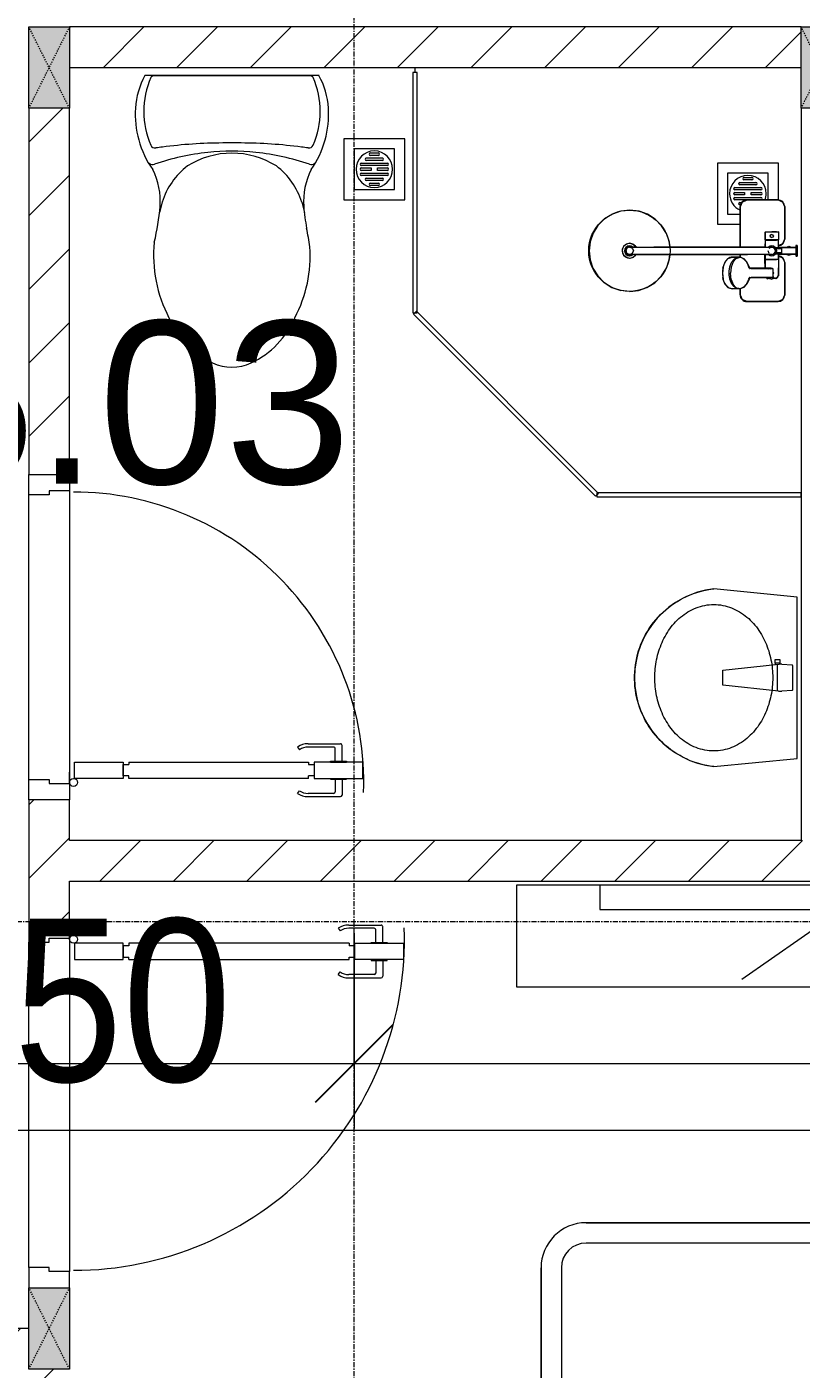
# Model space of a CAD drawing. Header units: millimetres. Extents: x 1591 to 239243, y -15958 to 82755.
# Drawn here: x 140046 to 141951, y 27337 to 30637 of the extents above; entities that cross this region are included whole.
import ezdxf

# ---------------------------------------------------------------- set-up
doc = ezdxf.new("R2010")
doc.units = ezdxf.units.MM
doc.linetypes.add('Dash_2_', pattern=[6, 3, -3])
doc.linetypes.add('Grid Line', pattern=[22.225, 12.7, -3.175, 3.175, -3.175])
for name, color, linetype, lineweight in [('0-1', 250, 'Continuous', 5), ('A-ANNO-DIMS', 211, 'Continuous', 9), ('A-ANNO-DIMS-160', 211, 'Continuous', 9), ('A-AREA-IDEN', 2, 'Continuous', 9), ('A-DETL-GENF-1', 9, 'Continuous', 9), ('A-DOOR-1', 254, 'Continuous', 9), ('A-DOOR-2', 9, 'Continuous', 9), ('A-FLOR-2', 9, 'Continuous', 9), ('A-GLAZ-CURT-1', 254, 'Continuous', 9), ('A-GLAZ-CURT-2', 9, 'Continuous', 9), ('A-WALL-1', 253, 'Continuous', 18), ('A-WALL-2', 9, 'Continuous', 9), ('A-WALL-PATT-1', 10, 'Continuous', 9), ('I-FURN-1', 254, 'Continuous', 9), ('M-EQPM-1', 254, 'Continuous', 9), ('P-SANR-FIXT', 6, 'Continuous', 9), ('P-SANR-FIXT-1', 254, 'Continuous', 9), ('S-COLS', 52, 'Continuous', 9), ('S-COLS-4', 254, 'Continuous', 9), ('S-COLS-5', 253, 'Continuous', 18), ('S-COLS-HDLN-1', 9, 'Dash_2_', 9), ('S-GRID-1', 1, 'Grid Line', 9)]:
    doc.layers.add(name, color=color, linetype=linetype, lineweight=lineweight)
doc.styles.add('Arial_9', font='arial_0.ttf', dxfattribs={"height": 400})
doc.styles.add('UTM Avo', font='UTM Avo.ttf', dxfattribs={"width": 0.9, "height": 400})
doc.dimstyles.new('1_Dim_chi_tiet_2_5', dxfattribs={"dimscale": 304.8, "dimtxt": 399.720379, "dimasz": 0.629921, "dimexe": 0.524934, "dimexo": 0.0625, "dimgap": 0.052493, "dimtad": 1, "dimdec": 0, "dimrnd": 5, "dimzin": 0, "dimdsep": 46, "dimtxsty": 'UTM Avo', "dimblk1": 'OBLIQUE', "dimblk2": 'OBLIQUE', "dimsah": 1, "dimcen": 0.09, "dimdle": 0.524934, "dimazin": 0, "dimtfac": 1, "dimtdec": 4, "dimtix": 1, "dimtmove": 0, "dimatfit": 3, "dimfxl": 1.049869, "dimfxlon": 1, "dimtvp": 1, "dimtolj": 1, "dimtzin": 0, "dimarcsym": 2})
doc.dimstyles.new('1_Dim_chi_tiet_2_5_1', dxfattribs={"dimscale": 304.8, "dimtxt": 399.720379, "dimasz": 0.629921, "dimexe": 0.524934, "dimexo": 0.0625, "dimgap": 0.052493, "dimtad": 1, "dimdec": 0, "dimrnd": 5, "dimzin": 0, "dimdsep": 46, "dimtxsty": 'UTM Avo', "dimblk1": 'OBLIQUE', "dimblk2": 'OBLIQUE', "dimsah": 1, "dimcen": 0.09, "dimdle": 0.524934, "dimazin": 0, "dimtfac": 1, "dimtdec": 4, "dimtix": 1, "dimtmove": 0, "dimatfit": 3, "dimfxl": 1.049869, "dimfxlon": 1, "dimtvp": 1, "dimtolj": 1, "dimtzin": 0, "dimarcsym": 2})
pattern_1 = [(45, (0, 0), (-90.50967, 90.50967), [])]

# ---------------------------------------------------------------- blocks, each defined once
blk = doc.blocks.new('DOOR_CW_01 CANH MO-PANEL KINH - DIW_01-900x2200-CỬA GỖ VÂN LAMINATE-553393-TKCS_MB TẦNG 5')
at = {"layer": 'A-DETL-GENF-1'}
for p, q in [((-397, 872), (-357, 872)), ((-397, 752), (-397, 872)), ((-357, 872), (-357, 752)), ((-399, 831.8), (-397, 831.8)), ((-399, 792.2), (-399, 831.8)), ((-397, 792.2), (-397, 831.8)), ((-357, 792.2), (-357, 831.8)), ((-355, 831.8), (-357, 831.8)), ((-355, 792.2), (-355, 831.8)), ((-442, 737), (-442, 816.5)), ((-399, 820.5), (-438, 820.5)), ((-434, 799.5), (-434, 737)), ((-399, 803.5), (-430, 803.5)), ((-397, 792.2), (-399, 792.2)), ((-357, 792.2), (-355, 792.2)), ((-355, 820.5), (-316, 820.5)), ((-355, 803.5), (-324, 803.5)), ((-320, 799.5), (-320, 737)), ((-312, 737), (-312, 816.5)), ((-357, 752), (-397, 752)), ((-397, 738), (-391, 738)), ((-397, 738), (-397, 196)), ((-363, 752), (-391, 752)), ((-391, 752), (-391, 738)), ((-363, 738), (-363, 752)), ((-357, 738), (-363, 738)), ((-357, 196), (-357, 738)), ((-433.9, 711.2), (-427.3, 715.8)), ((-320.1, 711.2), (-326.7, 715.8)), ((-397, 196), (-391, 196)), ((-357, 182), (-397, 182)), ((-397, 182), (-397, 62)), ((-391, 196), (-391, 182)), ((-391, 182), (-363, 182)), ((-357, 196), (-363, 196)), ((-363, 182), (-363, 196)), ((-357, 62), (-357, 182)), ((-397, 62), (-357, 62))]:
    blk.add_line(p, q, dxfattribs=at)
blk.add_circle((-407, 60), 10, dxfattribs=at)
for centre, radius, start, end in [((-407, 60), 814, 360, 92), ((-438, 816.5), 4, 90, 180), ((-430, 799.5), 4, 90, 180), ((-324, 799.5), 4, 360, 90), ((-316, 816.5), 4, 0, 90), ((-397, 737), 45, 180, 215), ((-397, 737), 37, 180, 215), ((-357, 737), 37, 325, 0), ((-357, 737), 45, 325, 0)]:
    blk.add_arc(centre, radius, start, end, dxfattribs=at)
at = {"layer": 'A-DOOR-2'}
for p, q in [((-410, 50), (-450, 50)), ((-450, 50), (-450, -50)), ((-410, 0), (-410, 50)), ((-407, 50), (-382, 50)), ((450, 50), (410, 50)), ((410, 50), (410, 0)), ((450, -50), (450, 50)), ((-400, 0), (-410, 0)), ((-400, -50), (-400, 0)), ((410, 0), (400, 0)), ((400, 0), (400, -50)), ((-450, -50), (-400, -50)), ((400, -50), (450, -50))]:
    blk.add_line(p, q, dxfattribs=at)
blk = doc.blocks.new('DOOR_CW_01 CANH MO-PANEL KINH - DIG_02-800x2200-CỬA NHÔM KÍNH-401063-TKCS_MB TẦNG 5')
at = {"layer": 'A-DETL-GENF-1'}
for p, q in [((-347, -182), (-347, -62)), ((-347, -62), (-307, -62)), ((-307, -62), (-307, -182)), ((-307, -182), (-347, -182)), ((-347, -196), (-341, -196)), ((-347, -638), (-347, -196)), ((-341, -196), (-341, -182)), ((-341, -182), (-313, -182)), ((-313, -182), (-313, -196)), ((-307, -196), (-313, -196)), ((-307, -196), (-307, -638)), ((-383.9, -611.2), (-377.3, -615.8)), ((-270.1, -611.2), (-276.7, -615.8)), ((-392, -637), (-392, -716.5)), ((-384, -699.5), (-384, -637)), ((-347, -638), (-341, -638)), ((-307, -652), (-347, -652)), ((-347, -652), (-347, -772)), ((-341, -652), (-341, -638)), ((-313, -652), (-341, -652)), ((-307, -638), (-313, -638)), ((-313, -638), (-313, -652)), ((-307, -772), (-307, -652)), ((-270, -699.5), (-270, -637)), ((-262, -637), (-262, -716.5)), ((-349, -692.2), (-349, -731.8)), ((-347, -692.2), (-349, -692.2)), ((-347, -692.2), (-347, -731.8)), ((-307, -692.2), (-307, -731.8)), ((-307, -692.2), (-305, -692.2)), ((-305, -692.2), (-305, -731.8)), ((-349, -720.5), (-388, -720.5)), ((-349, -703.5), (-380, -703.5)), ((-305, -703.5), (-274, -703.5)), ((-305, -720.5), (-266, -720.5)), ((-349, -731.8), (-347, -731.8)), ((-305, -731.8), (-307, -731.8)), ((-347, -772), (-307, -772))]:
    blk.add_line(p, q, dxfattribs=at)
blk.add_circle((-357, -60), 10, dxfattribs=at)
for centre, radius, start, end in [((-357, -60), 714, 268, 0), ((-347, -637), 45, 145, 180), ((-347, -637), 37, 145, 180), ((-307, -637), 37, 0, 35), ((-307, -637), 45, 360, 35), ((-388, -716.5), 4, 180, 270), ((-380, -699.5), 4, 180, 270), ((-274, -699.5), 4, 270, 0), ((-266, -716.5), 4, 270, 0)]:
    blk.add_arc(centre, radius, start, end, dxfattribs=at)
at = {"layer": 'A-DOOR-2'}
for p, q in [((-400, -50), (-400, 50)), ((-400, 50), (-350, 50)), ((-350, 50), (-350, 0)), ((350, 0), (350, 50)), ((350, 50), (400, 50)), ((400, 50), (400, -50)), ((-360, 0), (-360, -50)), ((-350, 0), (-360, 0)), ((360, 0), (350, 0)), ((360, -50), (360, 0)), ((-360, -50), (-400, -50)), ((-357, -50), (-332, -50)), ((400, -50), (360, -50))]:
    blk.add_line(p, q, dxfattribs=at)
blk = doc.blocks.new('TOILET - TOILET-348229-TKCS_MB TẦNG 5')
at = {"layer": 'P-SANR-FIXT-1'}
for p, q in [((214.2, -19.1), (-214.2, -19.1)), ((194, -19.9), (-194, -19.9)), ((-171.7, -330.3), (-178.6, -355.5)), ((171.7, -330.3), (178.6, -355.5))]:
    blk.add_line(p, q, dxfattribs=at)
for centre, radius, start, end in [((-46.1, -111.1), 191.6, 151.2809, 176.4513), ((-9.8, -107.2), 207.3, 156.2862, 203.7138), ((-193.7, -26.4), 6.48, 92.3168, 156.2862), ((193.7, -26.4), 6.48, 23.7138, 87.6832), ((9.8, -107.2), 207.3, 336.2862, 23.7138), ((46.1, -111.1), 191.6, 3.5487, 28.7191), ((1.9, -114.1), 239.7, 176.4513, 195.2961), ((-1.9, -114.1), 239.7, 344.7039, 3.5487), ((-4, -115.7), 233.6, 195.2961, 215.2147), ((-189.1, -185.5), 11.7, 205.4105, 277.5788), ((178.9, -2951.3), 2778.4, 97.2351, 97.5788), ((-14.3, -1400.4), 1215.6, 90.3974, 97.407), ((0, -3462.8), 3278, 89.6026, 90.3974), ((14.3, -1400.4), 1215.6, 82.593, 89.6026), ((-178.9, -2951.3), 2778.4, 82.4212, 82.7649), ((189.1, -185.5), 11.7, 262.4212, 334.5895), ((4, -115.7), 233.6, 324.7853, 344.7039), ((0.6, -792.1), 586.9, 95.8322, 108.9927), ((0, -416), 206.1, 90, 122.0732), ((0, -786.7), 581.5, 84.1678, 95.8322), ((0, -416), 206.1, 57.9268, 90), ((-0.6, -792.1), 586.9, 71.0073, 84.1678), ((-195, -224.1), 13.8, 230.6724, 288.9927), ((-343.5, -327.4), 167.3, 355.4559, 27.38), ((-0.4, -384), 179.5, 127.4036, 162.5964), ((0.4, -384), 179.5, 17.4036, 52.5964), ((343.5, -327.4), 167.3, 152.62, 184.5441), ((195, -224.1), 13.8, 251.0073, 309.3276), ((-719.2, -297.5), 544.3, 346.0536, 355.4559), ((719.2, -297.5), 544.3, 184.5441, 190.2879), ((-1948.3, -805.1), 2171.2, 9.681, 10.8949), ((137.1, -461.2), 329.8, 174.3487, 207.6878), ((-137.1, -461.2), 329.8, 332.3122, 3.6835), ((45.1, -528.6), 217.6, 203.2216, 244.7718), ((-45.1, -528.6), 217.6, 295.2282, 336.7784), ((0, -624.4), 111.7, 244.7718, 295.2282)]:
    blk.add_arc(centre, radius, start, end, dxfattribs=at)
blk = doc.blocks.new('93925000_0001 - 93925000_top_dwg_93925000_T-348115-TKCS_MB TẦNG 5')
at = {"layer": 'P-SANR-FIXT'}
for p, q in [((-29.3, -30.4), (-108, -30.4)), ((29.3, -30.4), (108, -30.4)), ((-125, -47.4), (-125, -123.4)), ((-46.3, -78.4), (-46.3, -46.7)), ((-27.2, -47.1), (-26.1, -47.1)), ((-9, -412.5), (-9, -62.5)), ((9, -62.5), (9, -412.5)), ((21.5, -45.9), (60.6, -46.7)), ((43, -64.7), (43, -117.7)), ((65.8, -117.7), (65.8, -64.7)), ((125, -47.4), (125, -123.4)), ((-27.2, -77.9), (-26.1, -77.9)), ((43, -78.7), (21.5, -79.2)), ((42.7, -117.9), (42.7, -117.9)), ((43.2, -117.6), (43.2, -117.5)), ((65.6, -117.5), (65.6, -117.6)), ((66.1, -117.9), (66.1, -117.9)), ((-108, -140.4), (-9, -140.4)), ((9, -140.4), (16.1, -140.4)), ((15.4, -159.1), (15.8, -143.3)), ((108, -140.4), (92.7, -140.4)), ((93, -143.3), (93.4, -159.1))]:
    blk.add_line(p, q, dxfattribs=at)
at = {"layer": 'P-SANR-FIXT', "flags": 128}
for points in [[(-45.8, -46.1), (-27.2, -46.1), (-27.2, -78.9), (-45.8, -78.9)], [(-26.1, -46), (-26.1, -78.9), (-9, -79)], [(21.5, -47.4), (21.5, -79.1), (9, -79)]]:
    blk.add_lwpolyline(points, dxfattribs=at)
at = {"layer": 'P-SANR-FIXT'}
for centre, radius in [((-36.5, -62.5), 3.95), ((0, -412.5), 100)]:
    blk.add_circle(centre, radius, dxfattribs=at)
for centre, radius, start, end in [((-108, -47.4), 17, 90, 180), ((-29.3, -47.4), 17, 4.7626, 90), ((29.3, -47.4), 17, 90, 175.2374), ((108, -47.4), 17, 360, 90), ((-45.8, -46.6), 0.5, 90, 180), ((0, -62.5), 12, 318.5904, 221.4096), ((0, -62.5), 9, 90, 180.0008), ((0, -62.5), 9, 360, 90), ((45.7, -61.8), 2.59, 155.1929, 175.7071), ((45.9, -61.8), 2.75, 130.8294, 155.1929), ((46.1, -62.1), 3.08, 110.5459, 130.8294), ((54.4, -334.8), 275.9, 88.2683, 91.7343), ((59.7, -57.1), 10.5, 38.6491, 85.492), ((-11.1, -67.1), 76.9, 1.7693, 4.1075), ((-45.8, -78.4), 0.5, 180, 270), ((65.2, -72.4), 3.46, 323.2522, 79.3541), ((-108, -123.4), 17, 180, 270), ((41.5, -147.6), 26.8, 139.9517, 145.4927), ((43.6, -149.4), 29.5, 134.7867, 139.9744), ((46.2, -152), 33.2, 130.0223, 134.7808), ((47.7, -153.8), 35.5, 125.4414, 130.0144), ((49.9, -156.8), 39.2, 121.1773, 125.4365), ((50.6, -157.9), 40.5, 119.697, 121.1761), ((51, -158.7), 41.5, 117.0276, 119.7085), ((52.2, -161.1), 44.1, 113.3199, 117.0258), ((51.7, -159.9), 42.8, 109.7779, 113.2977), ((52.5, -162.2), 45.2, 106.1472, 109.7766), ((53.2, -164.5), 47.7, 103.9355, 106.1665), ((39.1, -108.2), 10.4, 284.3956, 285.5116), ((40.8, -114.2), 4.19, 285.5116, 289.9665), ((40.2, -112.5), 6, 289.9665, 292.7061), ((41.4, -115.3), 2.96, 292.7061, 296.5405), ((41.3, -115.1), 3.16, 296.9591, 300.8286), ((41.8, -115.8), 2.26, 300.8286, 305.287), ((42.1, -116.4), 1.64, 305.287, 309.9326), ((42.6, -116.9), 0.906, 309.9326, 315.24), ((66.5, -116.6), 1.39, 229.6335, 235.1234), ((66.3, -116.8), 1.08, 225.1702, 229.6335), ((67.3, -115.4), 2.79, 235.1234, 238.7439), ((67.2, -115.6), 2.6, 238.7439, 243.4573), ((67.8, -114.4), 3.89, 243.9189, 246.8313), ((68.1, -113.8), 4.52, 246.843, 250.4792), ((68.3, -113.2), 5.24, 250.478, 254.0406), ((68.5, -112.7), 5.75, 254.0357, 256.0561), ((55.4, -165.2), 48.4, 73.8659, 76.0481), ((56.2, -162.4), 45.5, 70.241, 73.86), ((57.4, -159.2), 42.1, 66.6693, 70.2637), ((56.5, -161.3), 44.3, 62.9815, 66.6728), ((58, -158.4), 41.1, 60.2783, 62.9855), ((57.7, -158.9), 41.7, 58.8444, 60.2824), ((59.2, -156.4), 38.7, 54.5377, 58.8482), ((60.9, -154), 35.8, 50.0034, 54.5405), ((62.8, -151.7), 32.8, 45.1921, 50.0042), ((65, -149.6), 29.8, 40.0487, 45.1896), ((87.6, -128.4), 1.5, 180, 187.5386), ((87.6, -128.4), 1.5, 258.6057, 270), ((67.2, -147.7), 26.8, 34.5125, 40.0422), ((108, -123.4), 17, 270, 360), ((32.7, -159), 17.3, 181.3198, 222.2619), ((32.6, -143.6), 16.9, 172.414, 179.1297), ((33.7, -143.7), 17.9, 164.9525, 172.4168), ((35.2, -144.2), 19.5, 157.9614, 164.9563), ((37.1, -144.9), 21.6, 151.4775, 157.9654), ((39.3, -146.1), 24, 145.4892, 151.4815), ((76, -159), 17.4, 317.3098, 358.6393), ((69.4, -146.2), 24.2, 28.5363, 34.4919), ((73.8, -143.9), 19.2, 21.6374, 28.9183), ((71.2, -145), 22.1, 15.4436, 21.6374), ((76.8, -143.4), 16.2, 7.1859, 15.4436), ((73.9, -143.8), 19.1, 1.2699, 7.1859), ((54.2, -123), 60.6, 259.1395, 270.1494), ((54.2, -119.5), 64.1, 270.1494, 280.3637), ((0, -412.5), 18, 120.2491, 59.7509), ((0, -412.5), 12.2, 137.7946, 42.2054), ((0, -412.5), 9, 180, 0)]:
    blk.add_arc(centre, radius, start, end, dxfattribs=at)
for points, degree in [([(-12.9, 0), (-12.9, -1.5), (-12.9, -3)], 2), ([(12.9, 0), (0, 0), (-12.8, 0)], 2), ([(12.8, 0), (12.9, 0), (12.9, 0)], 2), ([(12.9, 0), (12.9, -1.5), (12.9, -3)], 2), ([(-12.9, -3), (0, -3), (12.8, -3)], 2), ([(-12.8, -3), (-12.9, -3), (-12.9, -3)], 2), ([(-8.5, -3.8), (-8.5, -20.9), (-8.5, -38)], 2), ([(8.5, -3.8), (8.5, -20.9), (8.5, -38)], 2), ([(-5, -46), (-15.5, -46), (-26.1, -46)], 2), ([(-8.5, -38), (0, -38), (8.5, -38)], 2), ([(-5, -38), (-5, -44.8), (-5, -51.6)], 2), ([(5, -38), (5, -44.8), (5, -51.6)], 2), ([(5, -46), (13.3, -46), (21.5, -46)], 2), ([(43.2, -61.6), (43.1, -62.2), (43.3, -62.8), (43, -63.5), (43, -64.1), (43, -64.7)], 5), ([(46.1, -59), (45.8, -59), (45.6, -59), (45.4, -59.1), (45.2, -59.1), (45, -59.2)], 5), ([(65.6, -61.6), (65.6, -60.8), (65.5, -60), (64.3, -59), (63.5, -59), (62.7, -59)], 5), ([(42.8, -182.5), (33, -180.6), (24.7, -176.4), (19.9, -170.7)], 3), ([(88.8, -170.8), (83.9, -176.5), (75.6, -180.7), (65.8, -182.5)], 3)]:
    blk.add_open_spline(points, degree=degree, dxfattribs=at)
for points, weights in [([(-9.3, -3), (-8.5, -3), (-8.5, -3.8)], [1, 0.707106775639, 1]), ([(9.3, -3), (8.5, -3), (8.5, -3.8)], [1, 0.707106765177, 1]), ([(21.5, -45.9), (21.5, -45.7), (21.5, -47.4)], [0.874147445041, 0.908470869121, 1]), ([(67.9, -74.4), (66.9, -75.7), (65.8, -76.4)], [1, 0.991614392871, 1]), ([(54.4, -167.3), (15.8, -167.3), (15.8, -143.6)], [1, 0.707106781187, 1]), ([(93, -143.6), (93, -167.3), (54.4, -167.3)], [1, 0.707106781187, 1])]:
    blk.add_rational_spline(points, weights, degree=2, dxfattribs=at)
blk.add_open_spline([(68, -50.6), (68.4, -51.1), (68.6, -51.7), (68.7, -53.5), (68.2, -54.7), (66.1, -57), (64.6, -58.1), (62.7, -59)], degree=3, knots=[0.3623591, 0.3623591, 0.3623591, 0.3623591, 0.4991435, 0.4991435, 0.7494159, 0.7494159, 0.9564651, 0.9564651, 0.9564651, 0.9564651], dxfattribs=at)
blk = doc.blocks.new('93925000_0001 - 93925000_top_dwg-348114-TKCS_MB TẦNG 5')
blk.add_blockref('93925000_0001 - 93925000_top_dwg_93925000_T-348115-TKCS_MB TẦNG 5', (0, 0))
blk = doc.blocks.new('93925000_0001 - 93925000_3D_low_dwg-348120-TKCS_MB TẦNG 5')
at = {"layer": 'P-SANR-FIXT'}
for p, q in [((-13, 0.4), (-12.1, 0.4)), ((-13, 0.4), (-11.6, 0.4)), ((-13, 0.4), (-12.1, 0.4)), ((-13, 0.4), (-11.6, 0.4)), ((-13, -2.4), (-13, 0.4)), ((-13, -2.4), (-13, 0.4)), ((-12.1, 0.4), (-9.1, 0.4)), ((-12.1, 0.4), (-9.1, 0.4)), ((-8, 0.4), (-11.6, 0.4)), ((-8, 0.4), (-11.6, 0.4)), ((-9.1, 0.4), (-5, 0.4)), ((-5, 0.4), (-8, 0.4)), ((-5, 0.4), (0, 0.4)), ((0, 0.4), (5.1, 0.4)), ((5.1, 0.4), (9, 0.4)), ((8.2, 0.4), (5.1, 0.4)), ((11.6, 0.4), (8.2, 0.4)), ((11.6, 0.4), (8.2, 0.4)), ((9, 0.4), (12, 0.4)), ((9, 0.4), (12, 0.4)), ((13, 0.4), (11.6, 0.4)), ((13, 0.4), (11.6, 0.4)), ((12, 0.4), (13, 0.4)), ((12, 0.4), (13, 0.4)), ((13, -2.4), (13, 0.4)), ((13, -2.4), (13, 0.4)), ((-120, -35), (-108, -30)), ((-108, -30), (-120, -35)), ((-108, -30), (-29.2, -30)), ((-29.2, -30), (-108, -30)), ((-29.2, -30), (-17.2, -35)), ((-17.2, -35), (-29.2, -30)), ((-12.1, -2.4), (-13, -2.4)), ((-13, -2.4), (-11.6, -2.4)), ((-12.1, -2.4), (-13, -2.4)), ((-13, -2.4), (-11.6, -2.4)), ((-9.1, -2.4), (-12.1, -2.4)), ((-9.1, -2.4), (-12.1, -2.4)), ((-11.6, -2.4), (-8.5, -2.4)), ((-11.6, -2.4), (-8.9, -2.4)), ((-11.1, -20.1), (-8.9, -14.6)), ((-8.9, -25.2), (-11.1, -20.1)), ((-5, -2.4), (-9.1, -2.4)), ((-8.9, -45.6), (-8.9, -2.4)), ((-6.1, -2.4), (-8.5, -2.4)), ((-8.5, -53.6), (-8.5, -2.4)), ((0, -2.4), (-5, -2.4)), ((5.1, -2.4), (0, -2.4)), ((5.1, -2.4), (9, -2.4)), ((6.1, -2.4), (8.5, -2.4)), ((11.6, -2.4), (8.5, -2.4)), ((8.5, -2.4), (8.5, -53.6)), ((8.9, -2.4), (8.9, -45.6)), ((11.6, -2.4), (8.9, -2.4)), ((11.1, -20.1), (8.9, -15)), ((8.9, -25.6), (11.1, -20.1)), ((9, -2.4), (12, -2.4)), ((9, -2.4), (12, -2.4)), ((13, -2.4), (11.6, -2.4)), ((13, -2.4), (11.6, -2.4)), ((12, -2.4), (13, -2.4)), ((12, -2.4), (13, -2.4)), ((17.2, -35), (29.2, -30)), ((17.2, -35), (29.2, -30)), ((29.2, -30), (108, -30)), ((108, -30), (29.2, -30)), ((108, -30), (120, -35)), ((120, -35), (108, -30)), ((-125, -47), (-120, -35)), ((-120, -35), (-125, -47)), ((-125, -123), (-125, -47)), ((-125, -47), (-125, -123)), ((-46.3, -45.7), (-27.2, -45.6)), ((-46.3, -46.9), (-46.3, -45.7)), ((-46.3, -45.7), (-46.3, -46.9)), ((-46.3, -50.5), (-46.3, -46.9)), ((-46.3, -50.5), (-46.3, -56.1)), ((-46.3, -56.1), (-46.3, -62.1)), ((-46.3, -68.1), (-46.3, -62.1)), ((-40.5, -62.1), (-39.4, -59.4)), ((-40.5, -62.1), (-39.3, -64.9)), ((-36.6, -58.1), (-39.4, -59.4)), ((-36.5, -66.1), (-39.3, -64.9)), ((-36.6, -58.1), (-33.6, -59.3)), ((-33.6, -64.8), (-36.5, -66.1)), ((-33.6, -59.3), (-32.5, -62.1)), ((-33.6, -64.8), (-32.5, -62.1)), ((-27.2, -46.8), (-27.2, -45.6)), ((-27.2, -46.8), (-27.2, -50.4)), ((-27.2, -56), (-27.2, -50.4)), ((-27.2, -62.1), (-27.2, -56)), ((-27.2, -68.2), (-27.2, -62.1)), ((-26.1, -46.8), (-26.1, -45.6)), ((-8.5, -45.6), (-26.1, -45.6)), ((-26.1, -46.8), (-26.1, -50.4)), ((-26.1, -56), (-26.1, -50.4)), ((-26.1, -62.1), (-26.1, -56)), ((-26.1, -68.2), (-26.1, -62.1)), ((-17.2, -35), (-12.8, -45.6)), ((-12.8, -45.6), (-17.2, -35)), ((-11.1, -57.5), (-12, -62.1)), ((-11.2, -57.7), (-12, -62.1)), ((-12, -62.1), (-11.2, -66.5)), ((-12, -62.1), (-11.2, -66.5)), ((-8.5, -53.6), (-11.2, -57.7)), ((-8.5, -53.6), (-11.2, -57.7)), ((-11.1, -57.5), (-11.2, -57.7)), ((-5.4, -54.9), (-9, -62.1)), ((-9, -62.1), (-9, -66.3)), ((-4.4, -50.9), (-8.5, -53.6)), ((-4.4, -50.9), (-8.5, -53.6)), ((0, -53.1), (-5.4, -54.9)), ((-4.6, -51), (-4.4, -50.9)), ((0, -50.1), (-4.4, -50.9)), ((4.4, -50.9), (0, -50.1)), ((4.4, -50.9), (4.6, -51)), ((4.4, -50.9), (8.5, -53.6)), ((4.4, -50.9), (8.5, -53.6)), ((9, -62.1), (6.4, -55.7)), ((9, -62.1), (7.9, -59.4)), ((21.5, -45.6), (8.5, -45.6)), ((11.1, -57.5), (8.5, -53.6)), ((11.2, -57.7), (8.5, -53.6)), ((11.2, -57.7), (8.5, -53.6)), ((9, -62.1), (9, -66.5)), ((11.1, -57.5), (11.2, -57.7)), ((11.1, -66.7), (12, -62.1)), ((12, -62.1), (11.2, -57.7)), ((12, -62.1), (11.2, -57.7)), ((11.2, -66.5), (12, -62.1)), ((17.2, -35), (12.8, -45.6)), ((12.8, -45.6), (17.2, -35)), ((21.5, -45.6), (60.6, -46.1)), ((21.5, -46.8), (21.5, -45.6)), ((21.5, -46.8), (21.5, -50.4)), ((21.5, -56), (21.5, -50.4)), ((21.5, -62.1), (21.5, -56)), ((21.5, -68.2), (21.5, -62.1)), ((43.3, -68.3), (43.8, -62.2)), ((44.3, -58.6), (44.2, -112.9)), ((65.4, -58.6), (44.3, -58.6)), ((52.7, -58.6), (54.8, -57.9)), ((54.8, -57.9), (56.9, -58.6)), ((60.6, -46.1), (66.7, -50.3)), ((65.4, -58.6), (65.4, -112.9)), ((66.3, -68.3), (65.5, -58.6)), ((66.7, -50.3), (69.5, -62.1)), ((66.7, -73.9), (69.5, -62.1)), ((120, -35), (125, -47)), ((125, -47), (120, -35)), ((125, -47), (125, -123)), ((125, -123), (125, -47)), ((-46.3, -73.7), (-46.3, -68.1)), ((-46.3, -77.3), (-46.3, -73.7)), ((-46.3, -78.5), (-46.3, -77.3)), ((-46.3, -78.5), (-46.3, -77.3)), ((-46.3, -78.5), (-27.2, -78.6)), ((-27.2, -73.8), (-27.2, -68.2)), ((-27.2, -77.4), (-27.2, -73.8)), ((-27.2, -78.6), (-27.2, -77.4)), ((-26.1, -73.8), (-26.1, -68.2)), ((-26.1, -77.4), (-26.1, -73.8)), ((-26.1, -78.6), (-26.1, -77.4)), ((-26.1, -78.6), (-9, -78.6)), ((-11.1, -66.7), (-11.2, -66.5)), ((-11.2, -66.5), (-9, -69.8)), ((-11.1, -66.7), (-9, -69.9)), ((-9, -79.5), (-9, -66.3)), ((-9, -79.5), (-9, -94.5)), ((-9, -94.5), (-9, -122.1)), ((-6.3, -67.4), (-5.4, -69.3)), ((6.4, -68.5), (0, -71.1)), ((9, -79.6), (9, -66.5)), ((9, -69.8), (11.2, -66.5)), ((9, -69.8), (11.2, -66.5)), ((9, -69.8), (10.6, -67.4)), ((9, -78.6), (21.5, -78.6)), ((9, -79.6), (9, -94.6)), ((9, -94.6), (9, -122.1)), ((11.1, -66.7), (11.2, -66.5)), ((21.5, -73.8), (21.5, -68.2)), ((21.5, -77.4), (21.5, -73.8)), ((21.5, -78.6), (21.5, -77.4)), ((21.5, -78.6), (44.3, -78.3)), ((43.3, -68.3), (44.3, -66.3)), ((44.3, -70.3), (43.3, -68.3)), ((66.3, -68.3), (65.4, -66.3)), ((65.4, -70.2), (66.3, -68.3)), ((-120, -135), (-125, -123)), ((-125, -123), (-120, -135)), ((-9, -122.1), (-9, -352.1)), ((9, -352.1), (9, -122.1)), ((16, -140.4), (19, -131.1)), ((27.2, -123.6), (19, -131.1)), ((42.7, -116.4), (27.2, -123.6)), ((44.2, -112.9), (42.7, -116.4)), ((65.4, -112.9), (67, -116.4)), ((67, -116.4), (82.2, -123.4)), ((82.2, -123.4), (90.4, -130.7)), ((90.4, -130.7), (93.7, -140.4)), ((125, -123), (120, -135)), ((120, -135), (125, -123)), ((-108, -140), (-120, -135)), ((-120, -135), (-108, -140)), ((-8.8, -140), (-108, -140)), ((-108, -140), (-8.8, -140)), ((16.1, -140), (8.8, -140)), ((8.8, -140), (16.1, -140)), ((16, -140.4), (16, -160.1)), ((19.3, -150.1), (16, -140.4)), ((16, -160.1), (18.8, -169)), ((19.3, -169.7), (16, -160.1)), ((27.5, -157.3), (19.3, -150.1)), ((27.5, -157.3), (39.8, -162.4)), ((39.8, -162.4), (54.8, -164.2)), ((70.6, -162.2), (54.8, -164.2)), ((70.6, -162.2), (82.5, -157.2)), ((90.7, -149.6), (82.5, -157.2)), ((90.7, -149.6), (93.7, -140.4)), ((93.7, -160.1), (90.7, -169.3)), ((108, -140), (93.6, -140)), ((93.6, -140), (108, -140)), ((93.7, -140.4), (93.7, -160.1)), ((108, -140), (120, -135)), ((108, -140), (120, -135)), ((25.5, -175.3), (19.3, -169.7)), ((39.8, -182), (27.5, -177)), ((39.6, -182), (54.8, -183.9)), ((39.8, -182), (54.8, -183.9)), ((54.8, -183.9), (70.6, -181.9)), ((54.8, -183.9), (69.3, -182.2)), ((82.5, -176.8), (70.6, -181.9)), ((82.2, -177), (79.6, -178.1)), ((90.7, -169.3), (82.5, -176.8)), ((90.6, -169.4), (88.2, -171.6)), ((-42.5, -321.4), (-61.8, -333.3)), ((-21.4, -314.2), (-42.5, -321.4)), ((-9, -312.8), (-21.4, -314.2)), ((22.5, -314.4), (9, -312.9)), ((43, -321.6), (22.5, -314.4)), ((61.9, -333.3), (43, -321.6)), ((-77.7, -348.9), (-89.8, -367.9)), ((-61.8, -333.3), (-77.7, -348.9)), ((-9, -374.4), (-9, -352.1)), ((9, -374.3), (9, -352.1)), ((78.8, -350.3), (61.9, -333.3)), ((90.5, -369.3), (78.8, -350.3)), ((-97.3, -388.9), (-100, -411.9)), ((-89.8, -367.9), (-97.3, -388.9)), ((-9, -394.7), (-9, -374.4)), ((-9, -394.7), (-9, -407.6)), ((9, -394.5), (9, -374.3)), ((9, -394.5), (9, -407.4)), ((97.6, -390.1), (90.5, -369.3)), ((100, -411.9), (97.6, -390.1)), ((-100, -411.9), (-97.6, -433.8)), ((-16.7, -404), (-18.5, -411.9)), ((-18.5, -411.9), (-18.5, -411.9)), ((-18.5, -411.9), (-16.5, -420.1)), ((-11.8, -397.7), (-16.7, -404)), ((-16.5, -420.1), (-11.3, -426.5)), ((-12, -411.9), (-9, -404.4)), ((-8.3, -420.6), (-12, -411.9)), ((-9, -396.3), (-11.8, -397.7)), ((-11.3, -426.5), (-3.9, -430)), ((-5.4, -404.7), (-9, -411.9)), ((-9, -407.6), (-9, -411.9)), ((-9, -411.9), (-9, -411.9)), ((0, -423.9), (-8.3, -420.6)), ((-5.4, -404.7), (-6.3, -405.5)), ((-5.4, -419.1), (-6.2, -418.4)), ((-5.4, -404.7), (0, -402.9)), ((0, -420.9), (-5.4, -419.1)), ((0, -420.9), (-5.4, -419.1)), ((5.4, -404.7), (0, -402.9)), ((5.4, -419.1), (0, -420.9)), ((5.4, -419.1), (0, -420.9)), ((8.7, -420.2), (0, -423.9)), ((4.1, -429.9), (11.7, -426.2)), ((9, -411.9), (5.4, -404.7)), ((5.4, -404.7), (6.2, -405.4)), ((5.4, -419.1), (9, -411.6)), ((5.4, -419.1), (9, -411.9)), ((6.2, -418.4), (5.4, -419.1)), ((8.7, -420.2), (12, -411.9)), ((11.7, -397.6), (9, -396.3)), ((12, -411.9), (9, -404.9)), ((9, -411.9), (9, -407.4)), ((9, -411.6), (9, -411.9)), ((11.7, -397.6), (16.7, -403.7)), ((11.7, -397.6), (16.7, -403.7)), ((16.5, -420.1), (11.7, -426.2)), ((18.5, -411.9), (16.5, -420.1)), ((16.7, -403.7), (18.5, -411.9)), ((16.7, -403.7), (18.5, -411.9)), ((18.5, -411.9), (18.5, -411.9)), ((100, -411.9), (97.5, -433.9)), ((-97.6, -433.8), (-90.5, -454.4)), ((-90.5, -454.4), (-78.4, -473.9)), ((-3.9, -430), (4.1, -429.9)), ((78, -474.5), (89.8, -455.8)), ((89.8, -455.8), (97.5, -433.9)), ((-78.4, -473.9), (-62.2, -490.2)), ((-62.2, -490.2), (-43.5, -501.9)), ((42.9, -502.2), (61.9, -490.4)), ((61.9, -490.4), (78, -474.5)), ((-43.5, -501.9), (-22.2, -509.4)), ((-22.2, -509.4), (-0.1, -511.9)), ((-0.1, -511.9), (22.1, -509.4)), ((22.1, -509.4), (42.9, -502.2))]:
    blk.add_line(p, q, dxfattribs=at)
blk = doc.blocks.new('93925000_0001 - FMM 93925000-348244-TKCS_MB TẦNG 5')
for name in ['93925000_0001 - 93925000_3D_low_dwg-348120-TKCS_MB TẦNG 5', '93925000_0001 - 93925000_top_dwg-348114-TKCS_MB TẦNG 5']:
    blk.add_blockref(name, (0, 0))
blk = doc.blocks.new('bonruatreo - Chậu rửa-V43-TKCS_MB TẦNG 5')
at = {"layer": 'P-SANR-FIXT-1'}
for p, q in [((198.4, 0), (-198.4, 0)), ((165, 0), (-165, 0)), ((218.6, -205), (198.4, 0)), ((-198.4, 0), (-218.6, -205)), ((-33, -37.3), (-31.4, -12.2)), ((-30.2, -11), (30.2, -11)), ((31.4, -12.2), (33, -37.3)), ((-44.7, -42.8), (-35.6, -42.8)), ((-44.7, -54.2), (-44.7, -42.8)), ((-35.6, -54.2), (-44.7, -54.2)), ((-35.6, -42.8), (-35.6, -44.2)), ((-35.6, -44.2), (-33.1, -44.2)), ((-35.6, -44.2), (-35.6, -52.9)), ((-35.6, -52.9), (-35.6, -54.2)), ((-32.2, -52.9), (-35.6, -52.9)), ((-32.2, -52.9), (-33.1, -44.2)), ((32.7, -48.5), (-32.7, -48.5)), ((-18.5, -182.5), (-32.2, -52.9)), ((33, -45.4), (18.5, -182.5)), ((18.5, -182.5), (-18.5, -182.5))]:
    blk.add_line(p, q, dxfattribs=at)
at = {"layer": 'P-SANR-FIXT-1', "flags": 128}
blk.add_lwpolyline([(218.6, -205), (217.4, -213.7), (215.9, -222.4), (214, -231), (211.8, -239.5), (209.3, -247.9), (206.4, -256.2), (203.2, -264.4), (199.6, -272.5), (195.8, -280.4), (191.6, -288.1), (187.1, -295.7), (182.3, -303.1), (177.3, -310.3), (171.9, -317.3), (166.3, -324.1), (160.4, -330.6), (154.2, -336.9), (147.8, -342.9), (141.2, -348.7), (134.3, -354.2), (127.3, -359.4), (120, -364.4), (112.5, -369), (104.9, -373.4), (97.1, -377.4), (89.1, -381.2), (81, -384.6), (72.7, -387.6), (64.4, -390.4), (55.9, -392.8), (47.3, -394.8), (38.7, -396.6), (30, -397.9), (21.3, -399), (12.5, -399.6), (3.7, -400), (-5.1, -399.9), (-13.9, -399.6), (-22.6, -398.8), (-31.4, -397.8), (-40.1, -396.3), (-48.7, -394.5), (-57.2, -392.4), (-65.7, -390), (-74, -387.2), (-82.2, -384.1), (-90.3, -380.6), (-98.3, -376.8), (-106.1, -372.7), (-113.7, -368.3), (-121.1, -363.6), (-128.4, -358.7), (-135.4, -353.4), (-142.2, -347.8), (-148.8, -342), (-155.2, -335.9), (-161.3, -329.6), (-167.2, -323), (-172.8, -316.2), (-178.1, -309.2), (-183.1, -302), (-187.8, -294.6), (-192.2, -287), (-196.4, -279.2), (-200.2, -271.3), (-203.7, -263.2), (-206.8, -255), (-209.7, -246.6), (-212.2, -238.2), (-214.3, -229.7), (-216.1, -221.1), (-217.6, -212.4), (-218.6, -205)], dxfattribs=at)
at = {"layer": 'P-SANR-FIXT-1'}
for centre, radius, start, end in [((-30.1, -12.3), 1.3, 91.2278, 176.4003), ((30.1, -12.3), 1.3, 3.5997, 88.7722), ((5.5, -41.4), 38.7, 173.966, 184.1457), ((-5.5, -41.4), 38.7, 353.966, 6.034), ((0, -180), 220, 186.525, 353.475)]:
    blk.add_arc(centre, radius, start, end, dxfattribs=at)
for points in [[(-180, -205), (-180, -197.6), (-178.6, -182.7), (-172.4, -161.2), (-162.5, -141.1), (-149.4, -123), (-133.8, -107), (-116.1, -93.4), (-96.9, -82.1), (-76.5, -73.2), (-55.2, -66.5), (-33.3, -62.1), (-11.2, -59.9), (11.1, -59.9), (33.3, -62.1), (55.2, -66.5), (76.5, -73.2), (96.9, -82.1), (116.1, -93.4), (133.8, -107.1), (149.5, -123), (162.5, -141.2), (172.4, -161.2), (178.6, -182.7), (180, -197.6), (180, -205)], [(180, -205), (180, -212.4), (178.6, -227.3), (172.4, -248.8), (162.5, -268.8), (149.5, -287), (133.8, -302.9), (116.1, -316.6), (96.9, -327.9), (76.5, -336.8), (55.2, -343.5), (33.3, -347.9), (11.1, -350.1), (-11.2, -350.1), (-33.3, -347.9), (-55.2, -343.5), (-76.5, -336.8), (-96.9, -327.9), (-116.1, -316.6), (-133.8, -303), (-149.4, -287), (-162.5, -268.9), (-172.4, -248.8), (-178.6, -227.3), (-180, -212.4), (-180, -205)]]:
    blk.add_open_spline(points, degree=3, dxfattribs=at)
blk = doc.blocks.new('THU NUOC - THU NUOC-V90-TKCS_MB TẦNG 5')
at = {"layer": 'M-EQPM-1'}
for p, q in [((-66.3, 70.6), (-66.3, -79.4)), ((83.7, 70.6), (-66.3, 70.6)), ((83.7, -20.3), (83.7, 70.6)), ((58.7, 45.6), (-41.3, 45.6)), ((-41.3, 45.6), (-41.3, -54.4)), ((-1.1, 35.6), (18.5, 35.6)), ((58.7, -19.9), (58.7, 45.6)), ((-23.3, 10.8), (40.9, 10.8)), ((40.9, 4.8), (-23.3, 4.8)), ((-11, 23.3), (28.5, 23.3)), ((28.5, 17.3), (-11, 17.3)), ((18.5, 29.6), (-1.1, 29.6)), ((-23.3, -1.2), (0.7, -1.2)), ((0.7, -7.2), (-23.3, -7.2)), ((-23.3, -13.6), (40.9, -13.6)), ((40.9, -19.6), (-23.3, -19.6)), ((-11, -26.1), (-5.8, -26.1)), ((-8.2, -32.1), (-11, -32.1)), ((0.7, -1.2), (0.7, -7.2)), ((16.7, -1.2), (40.9, -1.2)), ((16.7, -7.2), (16.7, -1.2)), ((40.9, -7.2), (16.7, -7.2)), ((-41.3, -54.4), (-10.2, -54.4)), ((-66.3, -79.4), (-10.2, -79.4))]:
    blk.add_line(p, q, dxfattribs=at)
for centre, radius, start, end in [((8.7, -4.4), 45, 0, 180), ((8.7, -4.4), 45, 0, 180), ((-1.1, 32.6), 3, 90, 270), ((18.5, 32.6), 3, 270, 90), ((-23.3, 7.8), 3, 90, 270), ((-11, 20.3), 3, 90, 270), ((28.5, 20.3), 3, 270, 90), ((40.9, 7.8), 3, 270, 90), ((8.7, -4.4), 45, 180, 244.9175), ((8.7, -4.4), 45, 180, 244.9175), ((-23.3, -4.2), 3, 90, 270), ((-23.3, -16.6), 3, 90, 270), ((-11, -29.1), 3, 90, 270), ((40.9, -4.2), 3, 270, 90), ((40.9, -16.6), 3, 270, 90), ((8.7, -4.4), 45, 339.7593, 360), ((8.7, -4.4), 45, 339.7593, 360)]:
    blk.add_arc(centre, radius, start, end, dxfattribs=at)
blk = doc.blocks.new('THU NUOC - THU NUOC-461820-TKCS_MB TẦNG 5')
at = {"layer": 'M-EQPM-1'}
for p, q in [((-66.3, 70.6), (-66.3, -79.4)), ((83.7, 70.6), (-66.3, 70.6)), ((83.7, -79.4), (83.7, 70.6)), ((58.7, 45.6), (-41.3, 45.6)), ((-41.3, 45.6), (-41.3, -54.4)), ((-1.1, 35.6), (18.5, 35.6)), ((58.7, -54.4), (58.7, 45.6)), ((-23.3, 10.8), (40.9, 10.8)), ((40.9, 4.8), (-23.3, 4.8)), ((-11, 23.3), (28.5, 23.3)), ((28.5, 17.3), (-11, 17.3)), ((18.5, 29.6), (-1.1, 29.6)), ((-23.3, -1.2), (0.7, -1.2)), ((0.7, -7.2), (-23.3, -7.2)), ((-23.3, -13.6), (40.9, -13.6)), ((40.9, -19.6), (-23.3, -19.6)), ((-11, -26.1), (28.5, -26.1)), ((28.5, -32.1), (-11, -32.1)), ((0.7, -1.2), (0.7, -7.2)), ((16.7, -1.2), (40.9, -1.2)), ((16.7, -7.2), (16.7, -1.2)), ((40.9, -7.2), (16.7, -7.2)), ((-41.3, -54.4), (58.7, -54.4)), ((-1.1, -38.5), (18.5, -38.5)), ((18.5, -44.5), (-1.1, -44.5)), ((-66.3, -79.4), (83.7, -79.4))]:
    blk.add_line(p, q, dxfattribs=at)
for centre, radius, start, end in [((8.7, -4.4), 45, 0, 180), ((8.7, -4.4), 45, 0, 180), ((-1.1, 32.6), 3, 90, 270), ((18.5, 32.6), 3, 270, 90), ((-23.3, 7.8), 3, 90, 270), ((-11, 20.3), 3, 90, 270), ((28.5, 20.3), 3, 270, 90), ((40.9, 7.8), 3, 270, 90), ((8.7, -4.4), 45, 180, 360), ((8.7, -4.4), 45, 180, 360), ((-23.3, -4.2), 3, 90, 270), ((-23.3, -16.6), 3, 90, 270), ((-11, -29.1), 3, 90, 270), ((28.5, -29.1), 3, 270, 90), ((40.9, -4.2), 3, 270, 90), ((40.9, -16.6), 3, 270, 90), ((-1.1, -41.5), 3, 90, 270), ((18.5, -41.5), 3, 270, 90)]:
    blk.add_arc(centre, radius, start, end, dxfattribs=at)
blk = doc.blocks.new('System Panel - Glazed-901218-TKCS_MB TẦNG 5')
at = {"layer": 'A-GLAZ-CURT-2'}
for p, q in [((295.3, 5), (-295.3, 5)), ((-295.3, 5), (-295.3, -5)), ((295.3, -5), (295.3, 5)), ((-295.3, -5), (295.3, -5))]:
    blk.add_line(p, q, dxfattribs=at)
blk = doc.blocks.new('System Panel - Glazed-901219-TKCS_MB TẦNG 5')
at = {"layer": 'A-GLAZ-CURT-2'}
for p, q in [((316.6, 5), (-316.6, 5)), ((-316.6, 5), (-316.6, -5)), ((316.6, -5), (316.6, 5)), ((-316.6, -5), (316.6, -5))]:
    blk.add_line(p, q, dxfattribs=at)
blk = doc.blocks.new('System Panel - Glazed-901217-TKCS_MB TẦNG 5')
at = {"layer": 'A-GLAZ-CURT-2'}
for p, q in [((251.1, 5), (-251.1, 5)), ((-251.1, 5), (-251.1, -5)), ((251.1, -5), (251.1, 5)), ((-251.1, -5), (251.1, -5))]:
    blk.add_line(p, q, dxfattribs=at)
blk = doc.blocks.new('G1_SOF - BO TRU - 100x200-746114-TKCS_MB TẦNG 5')
at = {"layer": 'S-COLS'}
blk.add_hatch(color=256, dxfattribs=at).paths.add_polyline_path([(50, -100), (50, 100), (-50, 100), (-50, -100)])
at = {"layer": 'S-COLS-5'}
for p, q in [((-50, 100), (50, 100)), ((-50, -100), (-50, 100)), ((50, 100), (50, -100)), ((50, -100), (-50, -100))]:
    blk.add_line(p, q, dxfattribs=at)
at = {"layer": 'S-COLS-HDLN-1'}
for p, q in [((50, -100), (-50, 100)), ((-50, -100), (50, 100))]:
    blk.add_line(p, q, dxfattribs=at)
blk = doc.blocks.new('G1_SOF - BO TRU - 100x200-V93-TKCS_MB TẦNG 5')
at = {"layer": 'S-COLS'}
blk.add_hatch(color=256, dxfattribs=at).paths.add_polyline_path([(-50, -100), (50, -100), (50, 100), (-50, 100), (-50, 0)])
at = {"layer": 'S-COLS-5'}
for p, q in [((-50, -100), (-50, 100)), ((50, 100), (50, -100)), ((50, -100), (-50, -100))]:
    blk.add_line(p, q, dxfattribs=at)
at = {"layer": 'S-COLS-HDLN-1'}
for p, q in [((50, -100), (-50, 100)), ((-50, -100), (50, 100))]:
    blk.add_line(p, q, dxfattribs=at)
blk = doc.blocks.new('GIUONG NGU-2TAB-1600x2000 - GIUONG NGU-2TAB-1600x2000-901192-TKCS_MB TẦNG 5')
at = {"layer": 'I-FURN-1'}
for p, q in [((569.6, 2050), (1997.1, 2050)), ((1997.1, 2050), (569.6, 2050)), ((1997.1, 2000), (569.6, 2000)), ((458.5, 50), (458.5, 1938.9)), ((458.5, 1938.9), (458.5, 50)), ((508.5, 1938.9), (508.5, 100))]:
    blk.add_line(p, q, dxfattribs=at)
for radius in [111.1, 111.1, 61.1]:
    blk.add_arc((569.6, 1938.9), radius, 90, 180, dxfattribs=at)
blk = doc.blocks.new('RES_BAN AN - RES_BAN AN-901223-TKCS_MB TẦNG 5')
at = {"layer": 'I-FURN-1'}
for p, q in [((1600, 0), (0, 0)), ((0, 0), (0, -250)), ((1600, -250), (1600, 0)), ((0, -250), (1600, -250))]:
    blk.add_line(p, q, dxfattribs=at)
blk = doc.blocks.new('KE TIVI-2 - KE TIVI-2-885819-TKCS_MB TẦNG 5')
at = {"layer": 'I-FURN-1'}
for p, q in [((-595.6, 0), (-595.6, -60)), ((595.6, 0), (-595.6, 0)), ((595.6, -60), (595.6, 0)), ((-595.6, -60), (595.6, -60)), ((0, -60), (-245.7, -232.1)), ((213, -209.1), (0, -60))]:
    blk.add_line(p, q, dxfattribs=at)
blk = doc.blocks.new('NCV_TKTC_TANG 5_rvt-1-TKCS_MB TẦNG 5')
at = {"layer": 'A-WALL-PATT-1'}
h = blk.add_hatch(dxfattribs=at)
h.set_pattern_fill('FP_1', color=256, style=0, pattern_type=2)
h.set_pattern_definition(pattern_1)
h.paths.add_polyline_path([(38152.6, 30536.9), (39952.6, 30536.9), (39952.6, 30636.9), (38152.6, 30636.9), (38152.6, 30612.1)])
h.paths.add_polyline_path([(40555.7, 30536.9), (41852.6, 30536.9), (41852.6, 30636.9), (40052.6, 30636.9), (40052.6, 30536.9)])
h = blk.add_hatch(dxfattribs=at)
h.set_pattern_fill('FP_1', color=256, style=0, pattern_type=2)
h.set_pattern_definition(pattern_1)
h.paths.add_polyline_path([(38152.6, 25711.9), (38152.6, 25836.9), (38052.6, 25836.9), (38052.6, 25711.9)])
h.paths.add_polyline_path([(38152.6, 26736.9), (38152.6, 27336.9), (38052.6, 27336.9), (38052.6, 26736.9)])
h.paths.add_polyline_path([(38052.6, 28436.9), (38152.6, 28436.9), (38152.6, 28736.5), (38052.6, 28736.5), (38052.6, 28536.9)])
h.paths.add_polyline_path([(38152.6, 29536.5), (38152.6, 30436.9), (38052.6, 30436.9), (38052.6, 29536.5), (38102.6, 29536.5)])
h = blk.add_hatch(dxfattribs=at)
h.set_pattern_fill('FP_1', color=256, style=0, pattern_type=2)
h.set_pattern_definition(pattern_1)
h.paths.add_polyline_path([(40052.6, 28536.9), (40052.6, 28636.9), (38152.6, 28636.9), (38152.6, 28536.9), (39995.2, 28536.9)])
h = blk.add_hatch(dxfattribs=at)
h.set_pattern_fill('FP_1', color=256, style=0, pattern_type=2)
h.set_pattern_definition(pattern_1)
h.paths.add_polyline_path([(38052.6, 27336.9), (38052.6, 27436.9), (38002.6, 27436.9), (38002.6, 27336.9)])
h.paths.add_polyline_path([(37052.6, 27336.9), (37102.6, 27336.9), (37102.6, 27436.9), (37052.6, 27436.2), (37052.6, 27386.9)])
at = {"layer": 'A-FLOR-2'}
for p, q in [((39002.6, 30525), (39002.6, 30536.9)), ((38052.6, 28786.5), (38052.6, 29486.5)), ((38052.6, 27586.9), (38052.6, 28386.9)), ((38152.6, 28396.9), (38152.6, 27576.9))]:
    blk.add_line(p, q, dxfattribs=at)
at = {"layer": 'A-WALL-1'}
for p, q in [((39952.6, 30636.9), (38152.6, 30636.9)), ((38152.6, 30536.9), (39952.6, 30536.9)), ((38052.6, 30436.9), (38052.6, 29536.5)), ((38152.6, 29536.5), (38152.6, 30436.9)), ((39952.6, 30436.9), (39952.6, 28636.9)), ((38052.6, 28736.5), (38052.6, 28436.9)), ((38152.6, 28636.9), (38152.6, 28736.5)), ((39952.6, 28636.9), (38152.6, 28636.9)), ((38152.6, 28436.9), (38152.6, 28536.9)), ((38152.6, 28536.9), (40052.6, 28536.9)), ((38052.6, 27436.9), (38002.6, 27436.9))]:
    blk.add_line(p, q, dxfattribs=at)
at = {"layer": 'A-WALL-2'}
for p, q in [((38052.6, 28786.5), (38052.6, 29486.5)), ((38152.6, 29496.5), (38152.6, 28776.5)), ((38052.6, 27586.9), (38052.6, 28386.9)), ((38152.6, 28396.9), (38152.6, 27576.9))]:
    blk.add_line(p, q, dxfattribs=at)
at = {"layer": 'A-DOOR-1'}
for name, p, rotation in [('DOOR_CW_01 CANH MO-PANEL KINH - DIG_02-800x2200-CỬA NHÔM KÍNH-401063-TKCS_MB TẦNG 5', (38102.6, 29136.5), 90.00000000000087), ('DOOR_CW_01 CANH MO-PANEL KINH - DIW_01-900x2200-CỬA GỖ VÂN LAMINATE-553393-TKCS_MB TẦNG 5', (38102.6, 27986.9), 270.0000000000009)]:
    blk.add_blockref(name, p, dxfattribs=dict(at, rotation=rotation))
at = {"layer": 'A-GLAZ-CURT-1'}
for name, p, rotation in [('System Panel - Glazed-901218-TKCS_MB TẦNG 5', (39002.6, 30229.6), 270.0000000000008), ('System Panel - Glazed-901219-TKCS_MB TẦNG 5', (39226.4, 29710.4), 315.000000000001)]:
    blk.add_blockref(name, p, dxfattribs=dict(at, rotation=rotation))
blk.add_blockref('System Panel - Glazed-901217-TKCS_MB TẦNG 5', (39701.4, 29486.5), dxfattribs=at)
at = {"layer": 'I-FURN-1'}
for name, p in [('RES_BAN AN - RES_BAN AN-901223-TKCS_MB TẦNG 5', (39252.6, 28526.9)), ('KE TIVI-2 - KE TIVI-2-885819-TKCS_MB TẦNG 5', (40052.6, 28526.9)), ('GIUONG NGU-2TAB-1600x2000 - GIUONG NGU-2TAB-1600x2000-901192-TKCS_MB TẦNG 5', (38854.1, 25646.9))]:
    blk.add_blockref(name, p, dxfattribs=at)
at = {"layer": 'M-EQPM-1'}
for name, p in [('THU NUOC - THU NUOC-461820-TKCS_MB TẦNG 5', (38893.8, 30291.4)), ('THU NUOC - THU NUOC-V90-TKCS_MB TẦNG 5', (39812.8, 30231.4))]:
    blk.add_blockref(name, p, dxfattribs=at)
at = {"layer": 'P-SANR-FIXT-1'}
blk.add_blockref('TOILET - TOILET-348229-TKCS_MB TẦNG 5', (38552.2, 30536.5), dxfattribs=at)
for name, p, rotation in [('93925000_0001 - FMM 93925000-348244-TKCS_MB TẦNG 5', (39942.6, 30086.5), 270.0000000000003), ('bonruatreo - Chậu rửa-V43-TKCS_MB TẦNG 5', (39942.6, 29036.9), 270.0000000000006)]:
    blk.add_blockref(name, p, dxfattribs=dict(at, rotation=rotation))
at = {"layer": 'S-COLS-4'}
for name, p in [('G1_SOF - BO TRU - 100x200-746114-TKCS_MB TẦNG 5', (38102.6, 30536.9)), ('G1_SOF - BO TRU - 100x200-746114-TKCS_MB TẦNG 5', (40002.6, 30536.9)), ('G1_SOF - BO TRU - 100x200-V93-TKCS_MB TẦNG 5', (38102.6, 27436.9))]:
    blk.add_blockref(name, p, dxfattribs=at)
blk = doc.blocks.new('DIMBLOCK236-TKCS_MB TẦNG 5')
at = {"layer": 'A-ANNO-DIMS-160'}
for p, q in [((135651.4, 28408.5), (135651.4, 27928.5)), ((135651.4, 28088.5), (135651.4, 28408.5)), ((140851.4, 28408.5), (140851.4, 27928.5)), ((140851.4, 28088.5), (140851.4, 28408.5)), ((135491.4, 28088.5), (140851.4, 28088.5))]:
    blk.add_line(p, q, dxfattribs=at)
at = {"layer": 'A-ANNO-DIMS-160', "lineweight": 25}
for p, q in [((135651.4, 28088.5), (135747.4, 28184.5)), ((140851.4, 28088.5), (140947.4, 28184.5)), ((135651.4, 28088.5), (135555.4, 27992.5)), ((140851.4, 28088.5), (140755.4, 27992.5))]:
    blk.add_line(p, q, dxfattribs=at)
at = {"layer": 'A-ANNO-DIMS-160', "color": 0, "insert": (137703.6, 28608.1), "char_height": 400, "width": 1314.636, "attachment_point": 1, "line_spacing_factor": 1.110334, "style": 'UTM Avo'}
blk.add_mtext('5200', dxfattribs=at)
blk = doc.blocks.new('_Oblique')
at = {"color": 0, "linetype": 'ByBlock', "lineweight": -2}
blk.add_line((-0.5, -0.5), (0.5, 0.5), dxfattribs=at)
blk = doc.blocks.new('DIMBLOCK237-TKCS_MB TẦNG 5')
at = {"layer": 'A-ANNO-DIMS-160'}
for p, q in [((140851.4, 28408.5), (140851.4, 27928.5)), ((140851.4, 28088.5), (140851.4, 28408.5)), ((146451.4, 28408.5), (146451.4, 27928.5)), ((146451.4, 28088.5), (146451.4, 28408.5)), ((140851.4, 28088.5), (146611.4, 28088.5))]:
    blk.add_line(p, q, dxfattribs=at)
at = {"layer": 'A-ANNO-DIMS-160', "lineweight": 25}
for p, q in [((140851.4, 28088.5), (140947.4, 28184.5)), ((146451.4, 28088.5), (146547.4, 28184.5)), ((140851.4, 28088.5), (140755.4, 27992.5)), ((146451.4, 28088.5), (146355.4, 27992.5))]:
    blk.add_line(p, q, dxfattribs=at)
at = {"layer": 'A-ANNO-DIMS-160', "color": 0, "insert": (143103.6, 28608.1), "char_height": 400, "width": 1314.636, "attachment_point": 1, "line_spacing_factor": 1.110334, "style": 'UTM Avo'}
blk.add_mtext('5600', dxfattribs=at)
blk = doc.blocks.new('DIMBLOCK305-TKCS_MB TẦNG 5')
at = {"layer": 'A-ANNO-DIMS-160'}
for p, q in [((135851.5, 28244.6), (135851.5, 27764.6)), ((135851.5, 27924.6), (135851.5, 28244.6)), ((144201.4, 28244.6), (144201.4, 27764.6)), ((144201.4, 27924.6), (144201.4, 28244.6)), ((135691.5, 27924.6), (144361.4, 27924.6))]:
    blk.add_line(p, q, dxfattribs=at)
at = {"layer": 'A-ANNO-DIMS-160', "lineweight": 25}
for p, q in [((135851.5, 27924.6), (135947.5, 28020.6)), ((144201.4, 27924.6), (144297.4, 28020.6)), ((135851.5, 27924.6), (135755.5, 27828.6)), ((144201.4, 27924.6), (144105.4, 27828.6))]:
    blk.add_line(p, q, dxfattribs=at)
at = {"layer": 'A-ANNO-DIMS-160', "color": 0, "insert": (139478.7, 28444.2), "char_height": 400, "width": 1314.636, "attachment_point": 1, "line_spacing_factor": 1.110334, "style": 'UTM Avo'}
blk.add_mtext('8350', dxfattribs=at)

msp = doc.modelspace()

# ---------------------------------------------------------------- linework, layer by layer
at = {"layer": 'S-GRID-1'}
for p, q in [((140851.4, 19118.3), (140851.4, 76659.6)), ((229978.4, 28436.9), (136410.9, 28436.9))]:
    msp.add_line(p, q, dxfattribs=at)

# ---------------------------------------------------------------- block references
at = {"layer": '0-1'}
msp.add_blockref('NCV_TKTC_TANG 5_rvt-1-TKCS_MB TẦNG 5', (101998.8, 0), dxfattribs=at)

# ---------------------------------------------------------------- texts
at = {"layer": 'A-AREA-IDEN', "insert": (139725.8, 29508.1), "char_height": 400, "width": 2233.6, "attachment_point": 8, "line_spacing_factor": 0.936439, "style": 'Arial_9'}
msp.add_mtext('\\pt8,16,24,32,40,48,56,64,72,80,88,96,104,112,120,128,136,144,152,160,168,176,184,192,200,208,216,224,232,240,248,256;A1.05.03', dxfattribs=at)

# ---------------------------------------------------------------- dimensions: what is measured, and where the dimension line sits
at = {"layer": 'A-ANNO-DIMS'}
for base, p1, p2, dimstyle, override, picture, middle in [((140851.4, 28088.5), (135651.4, 28408.5), (140851.4, 28408.5), '1_Dim_chi_tiet_2_5', {"dimpost": '<>', "dimfxl": 5200}, 'DIMBLOCK236-TKCS_MB TẦNG 5', (138251.4, 28311.5)), ((146451.4, 28088.5), (140851.4, 28408.5), (146451.4, 28408.5), '1_Dim_chi_tiet_2_5', {"dimpost": '<>', "dimfxl": 5600}, 'DIMBLOCK237-TKCS_MB TẦNG 5', (143651.4, 28311.5)), ((144201.4, 27924.6), (135851.5, 28244.6), (144201.4, 28244.6), '1_Dim_chi_tiet_2_5_1', {"dimpost": '<>', "dimfxl": 8349.928669}, 'DIMBLOCK305-TKCS_MB TẦNG 5', (140026.4, 28147.6))]:
    dim = msp.add_linear_dim(base=base, p1=p1, p2=p2, dimstyle=dimstyle, override=override, dxfattribs=at)
    dim.commit()
    dim.dimension.update_dxf_attribs({"geometry": picture, "text_midpoint": middle})

doc.saveas('drawing.dxf')
